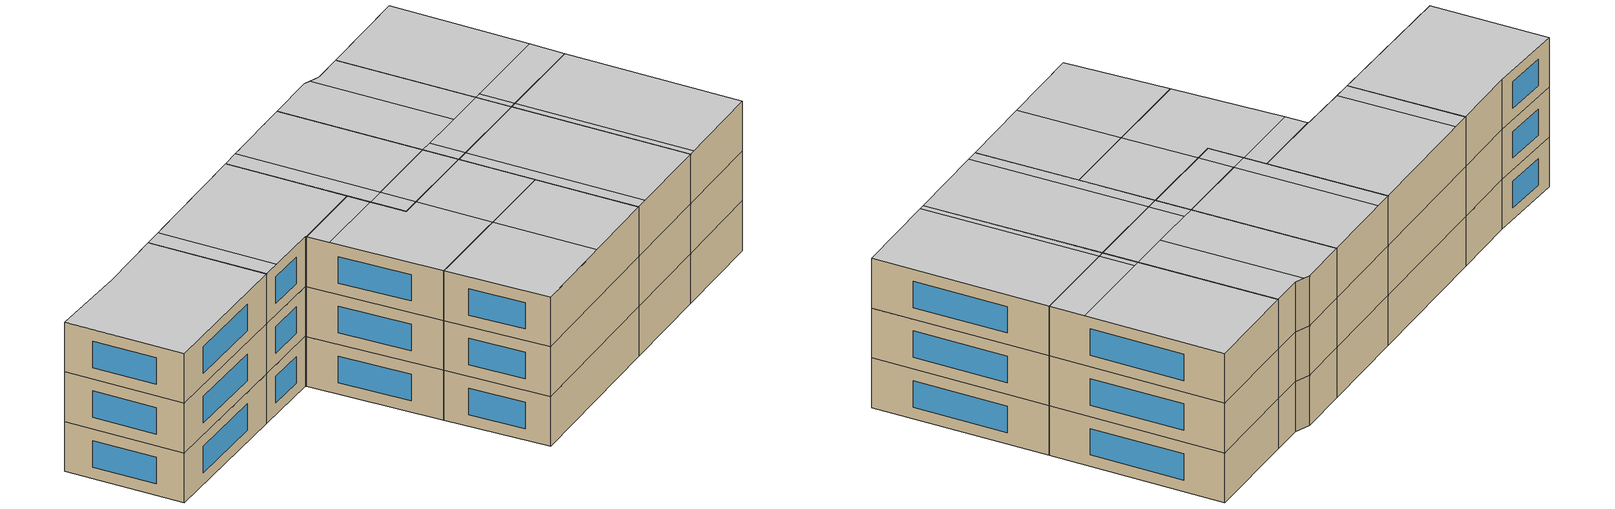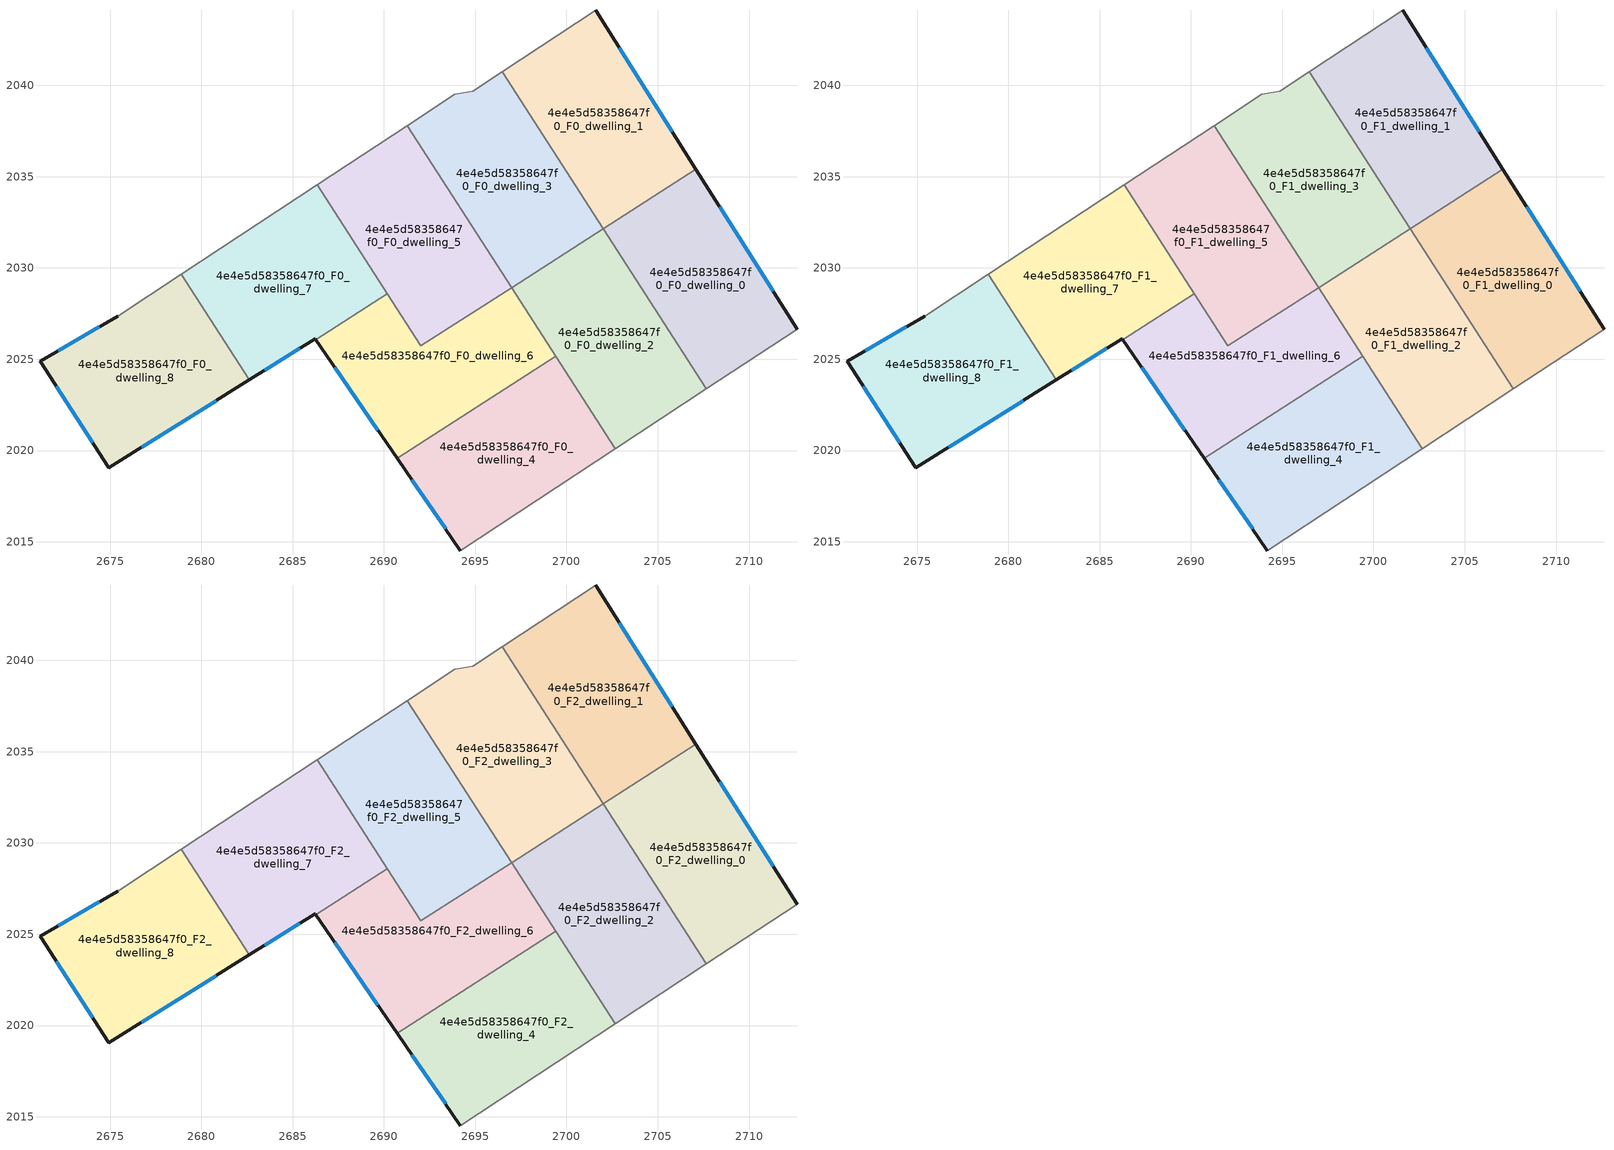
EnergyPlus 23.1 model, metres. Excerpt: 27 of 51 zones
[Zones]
4e4e5d58358647f0_F0_dwelling_0
 floor ground (EU_floor_Construction): 2707.09,2035.42 2712.63,2026.66 2707.66,2023.39 2702.02,2032.15 z0
 wall outside (EU_wall_Construction): 2712.63,2026.66 2707.09,2035.42 z0:3
 wall to 4e4e5d58358647f0_F0_dwelling_1 (EU_wall_Construction): 2707.09,2035.42 2702.02,2032.15 z0:3
 wall adiabatic (EU_wall_Construction): 2707.66,2023.39 2712.63,2026.66 z0:3
 wall to 4e4e5d58358647f0_F0_dwelling_2 (EU_wall_Construction): 2702.03,2032.14 2707.66,2023.39 z0:3
 wall to 4e4e5d58358647f0_F0_dwelling_3 (EU_wall_Construction): 2702.02,2032.15 2702.03,2032.14 z0:3
 window (EU_Window_Construction): 2711.33,2028.71 2708.39,2033.36 z0.7:2.3
4e4e5d58358647f0_F0_dwelling_1
 floor ground (EU_floor_Construction): 2701.6,2044.11 2707.09,2035.42 2702.02,2032.15 2696.49,2040.75 z0
 wall outside (EU_wall_Construction): 2707.09,2035.42 2701.6,2044.11 z0:3
 wall adiabatic (EU_wall_Construction): 2701.6,2044.11 2696.49,2040.75 z0:3
 wall to 4e4e5d58358647f0_F0_dwelling_3 (EU_wall_Construction): 2696.49,2040.75 2702.02,2032.15 z0:3
 window (EU_Window_Construction): 2705.8,2037.46 2702.89,2042.07 z0.7:2.3
4e4e5d58358647f0_F0_dwelling_2
 floor ground (EU_floor_Construction): 2702.03,2032.14 2707.66,2023.39 2702.68,2020.11 2697.01,2028.91 z0
 wall to 4e4e5d58358647f0_F0_dwelling_3 (EU_wall_Construction): 2702.03,2032.14 2697.01,2028.91 z0:3
 wall adiabatic (EU_wall_Construction): 2702.68,2020.11 2707.66,2023.39 z0:3
 wall to 4e4e5d58358647f0_F0_dwelling_4 (EU_wall_Construction): 2699.42,2025.17 2702.68,2020.11 z0:3
 wall to 4e4e5d58358647f0_F0_dwelling_6 (EU_wall_Construction): 2697.01,2028.91 2699.42,2025.17 z0:3
4e4e5d58358647f0_F0_dwelling_3
 floor ground (EU_floor_Construction): 2696.49,2040.75 2702.03,2032.14 2697.01,2028.91 2691.29,2037.8 2693.88,2039.5 2694.87,2039.68 z0
 wall adiabatic (EU_wall_Construction): 2696.49,2040.75 2694.87,2039.68 2693.88,2039.5 2691.29,2037.8 z0:3
 wall to 4e4e5d58358647f0_F0_dwelling_5 (EU_wall_Construction): 2691.29,2037.8 2697,2028.93 z0:3
 wall to 4e4e5d58358647f0_F0_dwelling_6 (EU_wall_Construction): 2697,2028.93 2697.01,2028.91 z0:3
4e4e5d58358647f0_F0_dwelling_4
 floor ground (EU_floor_Construction): 2699.42,2025.17 2702.68,2020.11 2694.19,2014.52 2690.72,2019.58 z0
 wall outside (EU_wall_Construction): 2690.72,2019.58 2694.19,2014.52 z0:3
 wall to 4e4e5d58358647f0_F0_dwelling_6 (EU_wall_Construction): 2699.42,2025.17 2690.72,2019.58 z0:3
 wall adiabatic (EU_wall_Construction): 2694.19,2014.52 2702.68,2020.11 z0:3
 window (EU_Window_Construction): 2691.54,2018.39 2693.38,2015.71 z0.7:2.3
4e4e5d58358647f0_F0_dwelling_5
 floor ground (EU_floor_Construction): 2691.29,2037.8 2697,2028.93 2692.03,2025.73 2686.35,2034.55 z0
 wall to 4e4e5d58358647f0_F0_dwelling_6 (EU_wall_Construction): 2690.18,2028.6 2692.03,2025.73 2697,2028.93 z0:3
 wall adiabatic (EU_wall_Construction): 2691.29,2037.8 2686.35,2034.55 z0:3
 wall to 4e4e5d58358647f0_F0_dwelling_7 (EU_wall_Construction): 2686.35,2034.55 2690.18,2028.6 z0:3
4e4e5d58358647f0_F0_dwelling_6
 floor ground (EU_floor_Construction): 2697,2028.93 2699.42,2025.17 2690.72,2019.58 2686.26,2026.08 2690.18,2028.6 2692.03,2025.73 z0
 wall outside (EU_wall_Construction): 2686.26,2026.08 2690.72,2019.58 z0:3
 wall to 4e4e5d58358647f0_F0_dwelling_7 (EU_wall_Construction): 2690.18,2028.6 2686.26,2026.08 z0:3
 window (EU_Window_Construction): 2687.31,2024.55 2689.68,2021.1 z0.7:2.3
4e4e5d58358647f0_F0_dwelling_7
 floor ground (EU_floor_Construction): 2686.35,2034.55 2690.18,2028.6 2686.26,2026.08 2686.23,2026.13 2682.63,2023.87 2678.91,2029.65 z0
 wall outside (EU_wall_Construction): 2682.63,2023.87 2686.23,2026.13 2686.26,2026.08 z0:3
 wall to 4e4e5d58358647f0_F0_dwelling_8 (EU_wall_Construction): 2678.91,2029.65 2682.63,2023.87 z0:3
 wall adiabatic (EU_wall_Construction): 2686.35,2034.55 2678.91,2029.65 z0:3
 window (EU_Window_Construction): 2683.47,2024.4 2685.38,2025.6 z0.7:2.3
4e4e5d58358647f0_F0_dwelling_8
 floor ground (EU_floor_Construction): 2678.91,2029.65 2682.63,2023.87 2674.92,2019.04 2671.16,2024.89 2675.42,2027.36 z0
 wall outside (EU_wall_Construction): 2675.42,2027.36 2671.16,2024.89 2674.92,2019.04 2682.63,2023.87 z0:3
 wall adiabatic (EU_wall_Construction): 2678.91,2029.65 2675.42,2027.36 z0:3
 window (EU_Window_Construction): 2676.73,2020.18 2680.82,2022.74 / 2672.05,2023.52 2674.04,2020.42 / 2674.42,2026.78 2672.16,2025.47 z0.7:2.3
4e4e5d58358647f0_F1_dwelling_0
 floor to 4e4e5d58358647f0_F0_dwelling_0 (EU_floor_Construction): 2707.09,2035.42 2712.63,2026.66 2707.66,2023.39 2702.02,2032.15 z3
 wall outside (EU_wall_Construction): 2712.63,2026.66 2707.09,2035.42 z3:6
 wall to 4e4e5d58358647f0_F1_dwelling_1 (EU_wall_Construction): 2707.09,2035.42 2702.02,2032.15 z3:6
 wall adiabatic (EU_wall_Construction): 2707.66,2023.39 2712.63,2026.66 z3:6
 wall to 4e4e5d58358647f0_F1_dwelling_2 (EU_wall_Construction): 2702.03,2032.14 2707.66,2023.39 z3:6
 wall to 4e4e5d58358647f0_F1_dwelling_3 (EU_wall_Construction): 2702.02,2032.15 2702.03,2032.14 z3:6
 window (EU_Window_Construction): 2711.33,2028.71 2708.39,2033.36 z3.7:5.3
4e4e5d58358647f0_F1_dwelling_1
 floor to 4e4e5d58358647f0_F0_dwelling_1 (EU_floor_Construction): 2701.6,2044.11 2707.09,2035.42 2702.02,2032.15 2696.49,2040.75 z3
 wall outside (EU_wall_Construction): 2707.09,2035.42 2701.6,2044.11 z3:6
 wall adiabatic (EU_wall_Construction): 2701.6,2044.11 2696.49,2040.75 z3:6
 wall to 4e4e5d58358647f0_F1_dwelling_3 (EU_wall_Construction): 2696.49,2040.75 2702.02,2032.15 z3:6
 window (EU_Window_Construction): 2705.8,2037.46 2702.89,2042.07 z3.7:5.3
4e4e5d58358647f0_F1_dwelling_2
 floor to 4e4e5d58358647f0_F0_dwelling_2 (EU_floor_Construction): 2702.03,2032.14 2707.66,2023.39 2702.68,2020.11 2697.01,2028.91 z3
 wall to 4e4e5d58358647f0_F1_dwelling_3 (EU_wall_Construction): 2702.03,2032.14 2697.01,2028.91 z3:6
 wall adiabatic (EU_wall_Construction): 2702.68,2020.11 2707.66,2023.39 z3:6
 wall to 4e4e5d58358647f0_F1_dwelling_4 (EU_wall_Construction): 2699.42,2025.17 2702.68,2020.11 z3:6
 wall to 4e4e5d58358647f0_F1_dwelling_6 (EU_wall_Construction): 2697.01,2028.91 2699.42,2025.17 z3:6
4e4e5d58358647f0_F1_dwelling_3
 floor to 4e4e5d58358647f0_F0_dwelling_3 (EU_floor_Construction): 2696.49,2040.75 2702.03,2032.14 2697.01,2028.91 2691.29,2037.8 2693.88,2039.5 2694.87,2039.68 z3
 wall adiabatic (EU_wall_Construction): 2696.49,2040.75 2694.87,2039.68 2693.88,2039.5 2691.29,2037.8 z3:6
 wall to 4e4e5d58358647f0_F1_dwelling_5 (EU_wall_Construction): 2691.29,2037.8 2697,2028.93 z3:6
 wall to 4e4e5d58358647f0_F1_dwelling_6 (EU_wall_Construction): 2697,2028.93 2697.01,2028.91 z3:6
4e4e5d58358647f0_F1_dwelling_4
 floor to 4e4e5d58358647f0_F0_dwelling_4 (EU_floor_Construction): 2699.42,2025.17 2702.68,2020.11 2694.19,2014.52 2690.72,2019.58 z3
 wall outside (EU_wall_Construction): 2690.72,2019.58 2694.19,2014.52 z3:6
 wall to 4e4e5d58358647f0_F1_dwelling_6 (EU_wall_Construction): 2699.42,2025.17 2690.72,2019.58 z3:6
 wall adiabatic (EU_wall_Construction): 2694.19,2014.52 2702.68,2020.11 z3:6
 window (EU_Window_Construction): 2691.54,2018.39 2693.38,2015.71 z3.7:5.3
4e4e5d58358647f0_F1_dwelling_5
 floor to 4e4e5d58358647f0_F0_dwelling_5 (EU_floor_Construction): 2691.29,2037.8 2697,2028.93 2692.03,2025.73 2686.35,2034.55 z3
 wall to 4e4e5d58358647f0_F1_dwelling_6 (EU_wall_Construction): 2690.18,2028.6 2692.03,2025.73 2697,2028.93 z3:6
 wall adiabatic (EU_wall_Construction): 2691.29,2037.8 2686.35,2034.55 z3:6
 wall to 4e4e5d58358647f0_F1_dwelling_7 (EU_wall_Construction): 2686.35,2034.55 2690.18,2028.6 z3:6
4e4e5d58358647f0_F1_dwelling_6
 floor to 4e4e5d58358647f0_F0_dwelling_6 (EU_floor_Construction): 2697,2028.93 2699.42,2025.17 2690.72,2019.58 2686.26,2026.08 2690.18,2028.6 2692.03,2025.73 z3
 wall outside (EU_wall_Construction): 2686.26,2026.08 2690.72,2019.58 z3:6
 wall to 4e4e5d58358647f0_F1_dwelling_7 (EU_wall_Construction): 2690.18,2028.6 2686.26,2026.08 z3:6
 window (EU_Window_Construction): 2687.31,2024.55 2689.68,2021.1 z3.7:5.3
4e4e5d58358647f0_F1_dwelling_7
 floor to 4e4e5d58358647f0_F0_dwelling_7 (EU_floor_Construction): 2686.35,2034.55 2690.18,2028.6 2686.26,2026.08 2686.23,2026.13 2682.63,2023.87 2678.91,2029.65 z3
 wall outside (EU_wall_Construction): 2682.63,2023.87 2686.23,2026.13 2686.26,2026.08 z3:6
 wall to 4e4e5d58358647f0_F1_dwelling_8 (EU_wall_Construction): 2678.91,2029.65 2682.63,2023.87 z3:6
 wall adiabatic (EU_wall_Construction): 2686.35,2034.55 2678.91,2029.65 z3:6
 window (EU_Window_Construction): 2683.47,2024.4 2685.38,2025.6 z3.7:5.3
4e4e5d58358647f0_F1_dwelling_8
 floor to 4e4e5d58358647f0_F0_dwelling_8 (EU_floor_Construction): 2678.91,2029.65 2682.63,2023.87 2674.92,2019.04 2671.16,2024.89 2675.42,2027.36 z3
 wall outside (EU_wall_Construction): 2675.42,2027.36 2671.16,2024.89 2674.92,2019.04 2682.63,2023.87 z3:6
 wall adiabatic (EU_wall_Construction): 2678.91,2029.65 2675.42,2027.36 z3:6
 window (EU_Window_Construction): 2676.73,2020.18 2680.82,2022.74 / 2672.05,2023.52 2674.04,2020.42 / 2674.42,2026.78 2672.16,2025.47 z3.7:5.3
4e4e5d58358647f0_F2_dwelling_0
 floor to 4e4e5d58358647f0_F1_dwelling_0 (EU_floor_Construction): 2707.09,2035.42 2712.63,2026.66 2707.66,2023.39 2702.02,2032.15 z6
 wall outside (EU_wall_Construction): 2712.63,2026.66 2707.09,2035.42 z6:9
 wall to 4e4e5d58358647f0_F2_dwelling_1 (EU_wall_Construction): 2707.09,2035.42 2702.02,2032.15 z6:9
 wall adiabatic (EU_wall_Construction): 2707.66,2023.39 2712.63,2026.66 z6:9
 wall to 4e4e5d58358647f0_F2_dwelling_2 (EU_wall_Construction): 2702.03,2032.14 2707.66,2023.39 z6:9
 wall to 4e4e5d58358647f0_F2_dwelling_3 (EU_wall_Construction): 2702.02,2032.15 2702.03,2032.14 z6:9
 window (EU_Window_Construction): 2711.33,2028.71 2708.39,2033.36 z6.7:8.3
 ceiling to 4e4e5d58358647f0_F3_dwelling_4 (EU_floor_Construction): 2712.63,2026.66 2707.09,2035.42 2702.34,2032.36 2707.98,2023.6 z9
 ceiling to 4e4e5d58358647f0_F3_dwelling_5 (EU_floor_Construction): 2707.98,2023.6 2702.34,2032.36 2702.02,2032.15 2707.66,2023.39 z9
4e4e5d58358647f0_F2_dwelling_1
 floor to 4e4e5d58358647f0_F1_dwelling_1 (EU_floor_Construction): 2701.6,2044.11 2707.09,2035.42 2702.02,2032.15 2696.49,2040.75 z6
 wall outside (EU_wall_Construction): 2707.09,2035.42 2701.6,2044.11 z6:9
 wall adiabatic (EU_wall_Construction): 2701.6,2044.11 2696.49,2040.75 z6:9
 wall to 4e4e5d58358647f0_F2_dwelling_3 (EU_wall_Construction): 2696.49,2040.75 2702.02,2032.15 z6:9
 window (EU_Window_Construction): 2705.8,2037.46 2702.89,2042.07 z6.7:8.3
 ceiling to 4e4e5d58358647f0_F3_dwelling_0 (EU_floor_Construction): 2705.98,2037.18 2701.6,2044.11 2696.49,2040.75 2700.89,2033.9 z9
 ceiling to 4e4e5d58358647f0_F3_dwelling_4 (EU_floor_Construction): 2707.09,2035.42 2705.98,2037.18 2701.21,2034.11 2702.34,2032.36 z9
 ceiling to 4e4e5d58358647f0_F3_dwelling_5 (EU_floor_Construction): 2702.34,2032.36 2701.21,2034.11 2700.89,2033.9 2702.02,2032.15 z9
4e4e5d58358647f0_F2_dwelling_2
 floor to 4e4e5d58358647f0_F1_dwelling_2 (EU_floor_Construction): 2702.03,2032.14 2707.66,2023.39 2702.68,2020.11 2697.01,2028.91 z6
 wall to 4e4e5d58358647f0_F2_dwelling_3 (EU_wall_Construction): 2702.03,2032.14 2697.01,2028.91 z6:9
 wall adiabatic (EU_wall_Construction): 2702.68,2020.11 2707.66,2023.39 z6:9
 wall to 4e4e5d58358647f0_F2_dwelling_4 (EU_wall_Construction): 2699.42,2025.17 2702.68,2020.11 z6:9
 wall to 4e4e5d58358647f0_F2_dwelling_6 (EU_wall_Construction): 2697.01,2028.91 2699.42,2025.17 z6:9
 ceiling adiabatic (EU_roof_Construction): 2707.66,2023.39 2702.03,2032.14 2697.65,2029.32 2703.31,2020.52 z9
 ceiling to 4e4e5d58358647f0_F3_dwelling_6 (EU_floor_Construction): 2703.31,2020.52 2697.65,2029.32 2697.01,2028.91 2702.68,2020.11 z9
4e4e5d58358647f0_F2_dwelling_3
 floor to 4e4e5d58358647f0_F1_dwelling_3 (EU_floor_Construction): 2696.49,2040.75 2702.03,2032.14 2697.01,2028.91 2691.29,2037.8 2693.88,2039.5 2694.87,2039.68 z6
 wall adiabatic (EU_wall_Construction): 2696.49,2040.75 2694.87,2039.68 2693.88,2039.5 2691.29,2037.8 z6:9
 wall to 4e4e5d58358647f0_F2_dwelling_5 (EU_wall_Construction): 2691.29,2037.8 2697,2028.93 z6:9
 wall to 4e4e5d58358647f0_F2_dwelling_6 (EU_wall_Construction): 2697,2028.93 2697.01,2028.91 z6:9
 ceiling to 4e4e5d58358647f0_F3_dwelling_6 (EU_floor_Construction): 2697.65,2029.32 2696.51,2031.08 2695.88,2030.68 2697.01,2028.91 z9
 ceiling to 4e4e5d58358647f0_F3_dwelling_0 (EU_floor_Construction): 2700.89,2033.9 2696.49,2040.75 2694.87,2039.68 2694.27,2039.58 2698.79,2032.55 z9
 ceiling to 4e4e5d58358647f0_F3_dwelling_1 (EU_floor_Construction): 2698.79,2032.55 2694.27,2039.58 2693.88,2039.5 2691.29,2037.8 2695.88,2030.68 z9
 ceiling adiabatic (EU_roof_Construction): 2702.03,2032.14 2700.89,2033.9 2696.51,2031.08 2697.65,2029.32 z9
4e4e5d58358647f0_F2_dwelling_4
 floor to 4e4e5d58358647f0_F1_dwelling_4 (EU_floor_Construction): 2699.42,2025.17 2702.68,2020.11 2694.19,2014.52 2690.72,2019.58 z6
 wall outside (EU_wall_Construction): 2690.72,2019.58 2694.19,2014.52 z6:9
 wall to 4e4e5d58358647f0_F2_dwelling_6 (EU_wall_Construction): 2699.42,2025.17 2690.72,2019.58 z6:9
 wall adiabatic (EU_wall_Construction): 2694.19,2014.52 2702.68,2020.11 z6:9
 window (EU_Window_Construction): 2691.54,2018.39 2693.38,2015.71 z6.7:8.3
 ceiling to 4e4e5d58358647f0_F3_dwelling_7 (EU_floor_Construction): 2698.66,2017.46 2695.38,2022.57 2690.73,2019.58 2694.19,2014.52 z9
 ceiling to 4e4e5d58358647f0_F3_dwelling_6 (EU_floor_Construction): 2702.68,2020.11 2699.42,2025.17 2695.38,2022.57 2698.66,2017.46 z9
4e4e5d58358647f0_F2_dwelling_5
 floor to 4e4e5d58358647f0_F1_dwelling_5 (EU_floor_Construction): 2691.29,2037.8 2697,2028.93 2692.03,2025.73 2686.35,2034.55 z6
 wall to 4e4e5d58358647f0_F2_dwelling_6 (EU_wall_Construction): 2690.18,2028.6 2692.03,2025.73 2697,2028.93 z6:9
 wall adiabatic (EU_wall_Construction): 2691.29,2037.8 2686.35,2034.55 z6:9
 wall to 4e4e5d58358647f0_F2_dwelling_7 (EU_wall_Construction): 2686.35,2034.55 2690.18,2028.6 z6:9
 ceiling to 4e4e5d58358647f0_F3_dwelling_2 (EU_floor_Construction): 2695.88,2030.68 2691.84,2028.07 2687.27,2035.16 2686.35,2034.55 2690.9,2027.47 z9
 ceiling adiabatic (EU_roof_Construction): 2695.88,2030.68 2691.29,2037.8 2687.27,2035.16 2691.84,2028.07 z9
 ceiling to 4e4e5d58358647f0_F3_dwelling_7 (EU_floor_Construction): 2692.96,2026.33 2691.84,2028.07 2690.9,2027.47 2692.03,2025.73 z9
 ceiling to 4e4e5d58358647f0_F3_dwelling_6 (EU_floor_Construction): 2697,2028.93 2695.88,2030.68 2691.84,2028.07 2692.96,2026.33 z9
4e4e5d58358647f0_F2_dwelling_6
 floor to 4e4e5d58358647f0_F1_dwelling_6 (EU_floor_Construction): 2697,2028.93 2699.42,2025.17 2690.72,2019.58 2686.26,2026.08 2690.18,2028.6 2692.03,2025.73 z6
 wall outside (EU_wall_Construction): 2686.26,2026.08 2690.72,2019.58 z6:9
 wall to 4e4e5d58358647f0_F2_dwelling_7 (EU_wall_Construction): 2690.18,2028.6 2686.26,2026.08 z6:9
 window (EU_Window_Construction): 2687.31,2024.55 2689.68,2021.1 z6.7:8.3
 ceiling to 4e4e5d58358647f0_F3_dwelling_7 (EU_floor_Construction): 2695.38,2022.57 2692.96,2026.33 2692.03,2025.73 2690.9,2027.47 2687.02,2024.97 2690.73,2019.58 z9
 ceiling to 4e4e5d58358647f0_F3_dwelling_6 (EU_floor_Construction): 2699.42,2025.17 2697,2028.93 2692.96,2026.33 2695.38,2022.57 z9
 ceiling to 4e4e5d58358647f0_F3_dwelling_2 (EU_floor_Construction): 2690.9,2027.47 2690.18,2028.6 2686.26,2026.08 2687.02,2024.97 z9
4e4e5d58358647f0_F2_dwelling_7
 floor to 4e4e5d58358647f0_F1_dwelling_7 (EU_floor_Construction): 2686.35,2034.55 2690.18,2028.6 2686.26,2026.08 2686.23,2026.13 2682.63,2023.87 2678.91,2029.65 z6
 wall outside (EU_wall_Construction): 2682.63,2023.87 2686.23,2026.13 2686.26,2026.08 z6:9
 wall to 4e4e5d58358647f0_F2_dwelling_8 (EU_wall_Construction): 2678.91,2029.65 2682.63,2023.87 z6:9
 wall adiabatic (EU_wall_Construction): 2686.35,2034.55 2678.91,2029.65 z6:9
 window (EU_Window_Construction): 2683.47,2024.4 2685.38,2025.6 z6.7:8.3
 ceiling to 4e4e5d58358647f0_F3_dwelling_2 (EU_floor_Construction): 2690.18,2028.6 2686.35,2034.55 2679.85,2030.28 2683.59,2024.47 2686.23,2026.13 2686.26,2026.08 z9
 ceiling to 4e4e5d58358647f0_F3_dwelling_3 (EU_floor_Construction): 2683.59,2024.47 2679.85,2030.28 2678.91,2029.65 2682.63,2023.87 z9
4e4e5d58358647f0_F2_dwelling_8
 floor to 4e4e5d58358647f0_F1_dwelling_8 (EU_floor_Construction): 2678.91,2029.65 2682.63,2023.87 2674.92,2019.04 2671.16,2024.89 2675.42,2027.36 z6
 wall outside (EU_wall_Construction): 2675.42,2027.36 2671.16,2024.89 2674.92,2019.04 2682.63,2023.87 z6:9
 wall adiabatic (EU_wall_Construction): 2678.91,2029.65 2675.42,2027.36 z6:9
 window (EU_Window_Construction): 2676.73,2020.18 2680.82,2022.74 / 2672.05,2023.52 2674.04,2020.42 / 2674.42,2026.78 2672.16,2025.47 z6.7:8.3
 ceiling to 4e4e5d58358647f0_F3_dwelling_3 (EU_floor_Construction): 2682.63,2023.87 2678.91,2029.65 2675.42,2027.36 2671.16,2024.89 2674.92,2019.04 z9
[Building]
EU S2 Campaign: North Axis=0; Terrain=City; Solar Distribution=FullExterior
[Site:Location]
Budapest.Ferenc.Liszt.Intl.AP: Latitude=47.437; Longitude=19.256; Time Zone=1; Elevation=185
[SizingPeriod:WeatherFileDays]
AnnualSizingPeriod: Begin Month=1; Begin Day of Month=1; End Month=12; End Day of Month=31; Day of Week for Start Day=Monday; Use Weather File Daylight Saving Period=No; Use Weather File Rain and Snow Indicators=No
[MATERIAL]
EU_InternalMass_Material: Roughness=MediumRough; Thickness=0.1; Conductivity=1; Density=1800; Specific Heat=900; Thermal Absorptance=0.9; Solar Absorptance=0.7; Visible Absorptance=0.7
[MATERIAL:NOMASS] Roughness=MediumRough; Thermal Absorptance=0.9; Solar Absorptance=0.7; Visible Absorptance=0.7
Name | Thermal Resistance
EU_wall_NoMass | 0.832559
EU_roof_NoMass | 1.39638
EU_floor_NoMass | 0.872794
[WINDOWMATERIAL:SIMPLEGLAZINGSYSTEM]
EU_Window_SimpleGlazing: UFactor=2.79869; Solar Heat Gain Coefficient=0.75; Visible Transmittance=0.75
[CONSTRUCTION]
EU_wall_Construction: EU_wall_NoMass
EU_roof_Construction: EU_roof_NoMass
EU_floor_Construction: EU_floor_NoMass
EU_Window_Construction: EU_Window_SimpleGlazing
EU_InternalMass_Construction: EU_InternalMass_Material
[ZONE] Type=1; Multiplier=1; Ceiling Height=autocalculate; Floor Area=autocalculate; Part of Total Floor Area=Yes
Name | Volume
4e4e5d58358647f0_F0_dwelling_0; 4e4e5d58358647f0_F1_dwelling_0; 4e4e5d58358647f0_F2_dwelling_0 | 186.798
4e4e5d58358647f0_F0_dwelling_1; 4e4e5d58358647f0_F1_dwelling_1; 4e4e5d58358647f0_F2_dwelling_1 | 186.792
4e4e5d58358647f0_F0_dwelling_2; 4e4e5d58358647f0_F1_dwelling_2; 4e4e5d58358647f0_F2_dwelling_2 | 186.764
4e4e5d58358647f0_F0_dwelling_3; 4e4e5d58358647f0_F1_dwelling_3; 4e4e5d58358647f0_F2_dwelling_3 | 186.787
4e4e5d58358647f0_F0_dwelling_4; 4e4e5d58358647f0_F1_dwelling_4; 4e4e5d58358647f0_F2_dwelling_4 | 186.802
4e4e5d58358647f0_F0_dwelling_5; 4e4e5d58358647f0_F1_dwelling_5; 4e4e5d58358647f0_F2_dwelling_5 | 186.757
4e4e5d58358647f0_F0_dwelling_6; 4e4e5d58358647f0_F1_dwelling_6; 4e4e5d58358647f0_F2_dwelling_6 | 186.763
4e4e5d58358647f0_F0_dwelling_7; 4e4e5d58358647f0_F1_dwelling_7; 4e4e5d58358647f0_F2_dwelling_7 | 186.797
4e4e5d58358647f0_F0_dwelling_8; 4e4e5d58358647f0_F1_dwelling_8; 4e4e5d58358647f0_F2_dwelling_8 | 186.771
[INTERNALMASS] Construction=EU_InternalMass_Construction
Name | Zone or ZoneList | Surface Area
4e4e5d58358647f0_F0_dwelling_0_EU_InternalMass | 4e4e5d58358647f0_F0_dwelling_0 | 62.2658
4e4e5d58358647f0_F0_dwelling_1_EU_InternalMass | 4e4e5d58358647f0_F0_dwelling_1 | 62.2643
4e4e5d58358647f0_F0_dwelling_2_EU_InternalMass | 4e4e5d58358647f0_F0_dwelling_2 | 62.2547
4e4e5d58358647f0_F0_dwelling_3_EU_InternalMass | 4e4e5d58358647f0_F0_dwelling_3 | 62.2624
4e4e5d58358647f0_F0_dwelling_4_EU_InternalMass | 4e4e5d58358647f0_F0_dwelling_4 | 62.2684
4e4e5d58358647f0_F0_dwelling_5_EU_InternalMass | 4e4e5d58358647f0_F0_dwelling_5 | 62.2526
4e4e5d58358647f0_F0_dwelling_6_EU_InternalMass | 4e4e5d58358647f0_F0_dwelling_6 | 62.2544
4e4e5d58358647f0_F0_dwelling_7_EU_InternalMass | 4e4e5d58358647f0_F0_dwelling_7 | 62.2653
4e4e5d58358647f0_F0_dwelling_8_EU_InternalMass | 4e4e5d58358647f0_F0_dwelling_8 | 62.2569
4e4e5d58358647f0_F1_dwelling_0_EU_InternalMass | 4e4e5d58358647f0_F1_dwelling_0 | 62.2658
4e4e5d58358647f0_F1_dwelling_1_EU_InternalMass | 4e4e5d58358647f0_F1_dwelling_1 | 62.2643
4e4e5d58358647f0_F1_dwelling_2_EU_InternalMass | 4e4e5d58358647f0_F1_dwelling_2 | 62.2547
4e4e5d58358647f0_F1_dwelling_3_EU_InternalMass | 4e4e5d58358647f0_F1_dwelling_3 | 62.2624
4e4e5d58358647f0_F1_dwelling_4_EU_InternalMass | 4e4e5d58358647f0_F1_dwelling_4 | 62.2684
4e4e5d58358647f0_F1_dwelling_5_EU_InternalMass | 4e4e5d58358647f0_F1_dwelling_5 | 62.2526
4e4e5d58358647f0_F1_dwelling_6_EU_InternalMass | 4e4e5d58358647f0_F1_dwelling_6 | 62.2544
4e4e5d58358647f0_F1_dwelling_7_EU_InternalMass | 4e4e5d58358647f0_F1_dwelling_7 | 62.2653
4e4e5d58358647f0_F1_dwelling_8_EU_InternalMass | 4e4e5d58358647f0_F1_dwelling_8 | 62.2569
4e4e5d58358647f0_F2_dwelling_0_EU_InternalMass | 4e4e5d58358647f0_F2_dwelling_0 | 62.2658
4e4e5d58358647f0_F2_dwelling_1_EU_InternalMass | 4e4e5d58358647f0_F2_dwelling_1 | 62.2643
4e4e5d58358647f0_F2_dwelling_2_EU_InternalMass | 4e4e5d58358647f0_F2_dwelling_2 | 62.2547
4e4e5d58358647f0_F2_dwelling_3_EU_InternalMass | 4e4e5d58358647f0_F2_dwelling_3 | 62.2624
4e4e5d58358647f0_F2_dwelling_4_EU_InternalMass | 4e4e5d58358647f0_F2_dwelling_4 | 62.2684
4e4e5d58358647f0_F2_dwelling_5_EU_InternalMass | 4e4e5d58358647f0_F2_dwelling_5 | 62.2526
4e4e5d58358647f0_F2_dwelling_6_EU_InternalMass | 4e4e5d58358647f0_F2_dwelling_6 | 62.2544
4e4e5d58358647f0_F2_dwelling_7_EU_InternalMass | 4e4e5d58358647f0_F2_dwelling_7 | 62.2653
4e4e5d58358647f0_F2_dwelling_8_EU_InternalMass | 4e4e5d58358647f0_F2_dwelling_8 | 62.2569
[OTHEREQUIPMENT] Fuel Type=Electricity; Design Level Calculation Method=Watts/Area; Power per Zone Floor Area=1; Fraction Latent=0; Fraction Radiant=0; Fraction Lost=0; Carbon Dioxide Generation Rate=0; EndUse Subcategory=EU_Step8_InternalGains
Name | Zone or ZoneList or Space or SpaceList | Schedule
EU_Step8_InternalGain_4e4e5d58358647f0_F0_dwelling_0_f000 | 4e4e5d58358647f0_F0_dwelling_0 | EU_Step8_GainSchedule_4e4e5d58358647f0_F0_dwelling_0_f000
EU_Step8_InternalGain_4e4e5d58358647f0_F0_dwelling_1_f000 | 4e4e5d58358647f0_F0_dwelling_1 | EU_Step8_GainSchedule_4e4e5d58358647f0_F0_dwelling_1_f000
EU_Step8_InternalGain_4e4e5d58358647f0_F0_dwelling_2_f000 | 4e4e5d58358647f0_F0_dwelling_2 | EU_Step8_GainSchedule_4e4e5d58358647f0_F0_dwelling_2_f000
EU_Step8_InternalGain_4e4e5d58358647f0_F0_dwelling_3_f000 | 4e4e5d58358647f0_F0_dwelling_3 | EU_Step8_GainSchedule_4e4e5d58358647f0_F0_dwelling_3_f000
EU_Step8_InternalGain_4e4e5d58358647f0_F0_dwelling_4_f000 | 4e4e5d58358647f0_F0_dwelling_4 | EU_Step8_GainSchedule_4e4e5d58358647f0_F0_dwelling_4_f000
EU_Step8_InternalGain_4e4e5d58358647f0_F0_dwelling_5_f000 | 4e4e5d58358647f0_F0_dwelling_5 | EU_Step8_GainSchedule_4e4e5d58358647f0_F0_dwelling_5_f000
EU_Step8_InternalGain_4e4e5d58358647f0_F0_dwelling_6_f000 | 4e4e5d58358647f0_F0_dwelling_6 | EU_Step8_GainSchedule_4e4e5d58358647f0_F0_dwelling_6_f000
EU_Step8_InternalGain_4e4e5d58358647f0_F0_dwelling_7_f000 | 4e4e5d58358647f0_F0_dwelling_7 | EU_Step8_GainSchedule_4e4e5d58358647f0_F0_dwelling_7_f000
EU_Step8_InternalGain_4e4e5d58358647f0_F0_dwelling_8_f000 | 4e4e5d58358647f0_F0_dwelling_8 | EU_Step8_GainSchedule_4e4e5d58358647f0_F0_dwelling_8_f000
EU_Step8_InternalGain_4e4e5d58358647f0_F1_dwelling_0_f000 | 4e4e5d58358647f0_F1_dwelling_0 | EU_Step8_GainSchedule_4e4e5d58358647f0_F1_dwelling_0_f000
EU_Step8_InternalGain_4e4e5d58358647f0_F1_dwelling_1_f000 | 4e4e5d58358647f0_F1_dwelling_1 | EU_Step8_GainSchedule_4e4e5d58358647f0_F1_dwelling_1_f000
EU_Step8_InternalGain_4e4e5d58358647f0_F1_dwelling_2_f000 | 4e4e5d58358647f0_F1_dwelling_2 | EU_Step8_GainSchedule_4e4e5d58358647f0_F1_dwelling_2_f000
EU_Step8_InternalGain_4e4e5d58358647f0_F1_dwelling_3_f000 | 4e4e5d58358647f0_F1_dwelling_3 | EU_Step8_GainSchedule_4e4e5d58358647f0_F1_dwelling_3_f000
EU_Step8_InternalGain_4e4e5d58358647f0_F1_dwelling_4_f000 | 4e4e5d58358647f0_F1_dwelling_4 | EU_Step8_GainSchedule_4e4e5d58358647f0_F1_dwelling_4_f000
EU_Step8_InternalGain_4e4e5d58358647f0_F1_dwelling_5_f000 | 4e4e5d58358647f0_F1_dwelling_5 | EU_Step8_GainSchedule_4e4e5d58358647f0_F1_dwelling_5_f000
EU_Step8_InternalGain_4e4e5d58358647f0_F1_dwelling_6_f000 | 4e4e5d58358647f0_F1_dwelling_6 | EU_Step8_GainSchedule_4e4e5d58358647f0_F1_dwelling_6_f000
EU_Step8_InternalGain_4e4e5d58358647f0_F1_dwelling_7_f000 | 4e4e5d58358647f0_F1_dwelling_7 | EU_Step8_GainSchedule_4e4e5d58358647f0_F1_dwelling_7_f000
EU_Step8_InternalGain_4e4e5d58358647f0_F1_dwelling_8_f000 | 4e4e5d58358647f0_F1_dwelling_8 | EU_Step8_GainSchedule_4e4e5d58358647f0_F1_dwelling_8_f000
EU_Step8_InternalGain_4e4e5d58358647f0_F2_dwelling_0_f000 | 4e4e5d58358647f0_F2_dwelling_0 | EU_Step8_GainSchedule_4e4e5d58358647f0_F2_dwelling_0_f000
EU_Step8_InternalGain_4e4e5d58358647f0_F2_dwelling_1_f000 | 4e4e5d58358647f0_F2_dwelling_1 | EU_Step8_GainSchedule_4e4e5d58358647f0_F2_dwelling_1_f000
EU_Step8_InternalGain_4e4e5d58358647f0_F2_dwelling_2_f000 | 4e4e5d58358647f0_F2_dwelling_2 | EU_Step8_GainSchedule_4e4e5d58358647f0_F2_dwelling_2_f000
EU_Step8_InternalGain_4e4e5d58358647f0_F2_dwelling_3_f000 | 4e4e5d58358647f0_F2_dwelling_3 | EU_Step8_GainSchedule_4e4e5d58358647f0_F2_dwelling_3_f000
EU_Step8_InternalGain_4e4e5d58358647f0_F2_dwelling_4_f000 | 4e4e5d58358647f0_F2_dwelling_4 | EU_Step8_GainSchedule_4e4e5d58358647f0_F2_dwelling_4_f000
EU_Step8_InternalGain_4e4e5d58358647f0_F2_dwelling_5_f000 | 4e4e5d58358647f0_F2_dwelling_5 | EU_Step8_GainSchedule_4e4e5d58358647f0_F2_dwelling_5_f000
EU_Step8_InternalGain_4e4e5d58358647f0_F2_dwelling_6_f000 | 4e4e5d58358647f0_F2_dwelling_6 | EU_Step8_GainSchedule_4e4e5d58358647f0_F2_dwelling_6_f000
EU_Step8_InternalGain_4e4e5d58358647f0_F2_dwelling_7_f000 | 4e4e5d58358647f0_F2_dwelling_7 | EU_Step8_GainSchedule_4e4e5d58358647f0_F2_dwelling_7_f000
EU_Step8_InternalGain_4e4e5d58358647f0_F2_dwelling_8_f000 | 4e4e5d58358647f0_F2_dwelling_8 | EU_Step8_GainSchedule_4e4e5d58358647f0_F2_dwelling_8_f000
[ZONEVENTILATION:DESIGNFLOWRATE] Schedule=EU_AlwaysOn; Design Flow Rate Calculation Method=AirChanges/Hour; Air Changes per Hour=0.475469; Ventilation Type=Natural; Fan Pressure Rise=0; Fan Total Efficiency=1; Constant Term Coefficient=1; Temperature Term Coefficient=0; Velocity Term Coefficient=0; Velocity Squared Term Coefficient=0; Minimum Indoor Temperature=-100; Maximum Indoor Temperature=100; Delta Temperature=-100; Minimum Outdoor Temperature=-100; Maximum Outdoor Temperature=100; Maximum Wind Speed=40
Name | Zone or ZoneList or Space or SpaceList
EU_ConstantAir_4e4e5d58358647f0_F0_dwelling_0 | 4e4e5d58358647f0_F0_dwelling_0
EU_ConstantAir_4e4e5d58358647f0_F0_dwelling_1 | 4e4e5d58358647f0_F0_dwelling_1
EU_ConstantAir_4e4e5d58358647f0_F0_dwelling_2 | 4e4e5d58358647f0_F0_dwelling_2
EU_ConstantAir_4e4e5d58358647f0_F0_dwelling_3 | 4e4e5d58358647f0_F0_dwelling_3
EU_ConstantAir_4e4e5d58358647f0_F0_dwelling_4 | 4e4e5d58358647f0_F0_dwelling_4
EU_ConstantAir_4e4e5d58358647f0_F0_dwelling_5 | 4e4e5d58358647f0_F0_dwelling_5
EU_ConstantAir_4e4e5d58358647f0_F0_dwelling_6 | 4e4e5d58358647f0_F0_dwelling_6
EU_ConstantAir_4e4e5d58358647f0_F0_dwelling_7 | 4e4e5d58358647f0_F0_dwelling_7
EU_ConstantAir_4e4e5d58358647f0_F0_dwelling_8 | 4e4e5d58358647f0_F0_dwelling_8
EU_ConstantAir_4e4e5d58358647f0_F1_dwelling_0 | 4e4e5d58358647f0_F1_dwelling_0
EU_ConstantAir_4e4e5d58358647f0_F1_dwelling_1 | 4e4e5d58358647f0_F1_dwelling_1
EU_ConstantAir_4e4e5d58358647f0_F1_dwelling_2 | 4e4e5d58358647f0_F1_dwelling_2
EU_ConstantAir_4e4e5d58358647f0_F1_dwelling_3 | 4e4e5d58358647f0_F1_dwelling_3
EU_ConstantAir_4e4e5d58358647f0_F1_dwelling_4 | 4e4e5d58358647f0_F1_dwelling_4
EU_ConstantAir_4e4e5d58358647f0_F1_dwelling_5 | 4e4e5d58358647f0_F1_dwelling_5
EU_ConstantAir_4e4e5d58358647f0_F1_dwelling_6 | 4e4e5d58358647f0_F1_dwelling_6
EU_ConstantAir_4e4e5d58358647f0_F1_dwelling_7 | 4e4e5d58358647f0_F1_dwelling_7
EU_ConstantAir_4e4e5d58358647f0_F1_dwelling_8 | 4e4e5d58358647f0_F1_dwelling_8
EU_ConstantAir_4e4e5d58358647f0_F2_dwelling_0 | 4e4e5d58358647f0_F2_dwelling_0
EU_ConstantAir_4e4e5d58358647f0_F2_dwelling_1 | 4e4e5d58358647f0_F2_dwelling_1
EU_ConstantAir_4e4e5d58358647f0_F2_dwelling_2 | 4e4e5d58358647f0_F2_dwelling_2
EU_ConstantAir_4e4e5d58358647f0_F2_dwelling_3 | 4e4e5d58358647f0_F2_dwelling_3
EU_ConstantAir_4e4e5d58358647f0_F2_dwelling_4 | 4e4e5d58358647f0_F2_dwelling_4
EU_ConstantAir_4e4e5d58358647f0_F2_dwelling_5 | 4e4e5d58358647f0_F2_dwelling_5
EU_ConstantAir_4e4e5d58358647f0_F2_dwelling_6 | 4e4e5d58358647f0_F2_dwelling_6
EU_ConstantAir_4e4e5d58358647f0_F2_dwelling_7 | 4e4e5d58358647f0_F2_dwelling_7
EU_ConstantAir_4e4e5d58358647f0_F2_dwelling_8 | 4e4e5d58358647f0_F2_dwelling_8
[HVACTEMPLATE:THERMOSTAT] Constant Heating Setpoint=20; Constant Cooling Setpoint=50
EU_HeatOnly_4e4e5d58358647f0_F0_dwelling_0; EU_HeatOnly_4e4e5d58358647f0_F0_dwelling_1; EU_HeatOnly_4e4e5d58358647f0_F0_dwelling_2; EU_HeatOnly_4e4e5d58358647f0_F0_dwelling_3; EU_HeatOnly_4e4e5d58358647f0_F0_dwelling_4; EU_HeatOnly_4e4e5d58358647f0_F0_dwelling_5; EU_HeatOnly_4e4e5d58358647f0_F0_dwelling_6; EU_HeatOnly_4e4e5d58358647f0_F0_dwelling_7; EU_HeatOnly_4e4e5d58358647f0_F0_dwelling_8; EU_HeatOnly_4e4e5d58358647f0_F1_dwelling_0; EU_HeatOnly_4e4e5d58358647f0_F1_dwelling_1; EU_HeatOnly_4e4e5d58358647f0_F1_dwelling_2; EU_HeatOnly_4e4e5d58358647f0_F1_dwelling_3; EU_HeatOnly_4e4e5d58358647f0_F1_dwelling_4; EU_HeatOnly_4e4e5d58358647f0_F1_dwelling_5; EU_HeatOnly_4e4e5d58358647f0_F1_dwelling_6; EU_HeatOnly_4e4e5d58358647f0_F1_dwelling_7; EU_HeatOnly_4e4e5d58358647f0_F1_dwelling_8; EU_HeatOnly_4e4e5d58358647f0_F2_dwelling_0; EU_HeatOnly_4e4e5d58358647f0_F2_dwelling_1; EU_HeatOnly_4e4e5d58358647f0_F2_dwelling_2; EU_HeatOnly_4e4e5d58358647f0_F2_dwelling_3; EU_HeatOnly_4e4e5d58358647f0_F2_dwelling_4; EU_HeatOnly_4e4e5d58358647f0_F2_dwelling_5; EU_HeatOnly_4e4e5d58358647f0_F2_dwelling_6; EU_HeatOnly_4e4e5d58358647f0_F2_dwelling_7; EU_HeatOnly_4e4e5d58358647f0_F2_dwelling_8; EU_HeatOnly_4e4e5d58358647f0_F3_dwelling_0; EU_HeatOnly_4e4e5d58358647f0_F3_dwelling_1; EU_HeatOnly_4e4e5d58358647f0_F3_dwelling_2; EU_HeatOnly_4e4e5d58358647f0_F3_dwelling_3; EU_HeatOnly_4e4e5d58358647f0_F3_dwelling_4; EU_HeatOnly_4e4e5d58358647f0_F3_dwelling_5; EU_HeatOnly_4e4e5d58358647f0_F3_dwelling_6; EU_HeatOnly_4e4e5d58358647f0_F3_dwelling_7; EU_HeatOnly_4e4e5d58358647f0_F4_dwelling_0; EU_HeatOnly_4e4e5d58358647f0_F4_dwelling_1; EU_HeatOnly_4e4e5d58358647f0_F4_dwelling_2; EU_HeatOnly_4e4e5d58358647f0_F4_dwelling_3; EU_HeatOnly_4e4e5d58358647f0_F4_dwelling_4; EU_HeatOnly_4e4e5d58358647f0_F4_dwelling_5; EU_HeatOnly_4e4e5d58358647f0_F4_dwelling_6; EU_HeatOnly_4e4e5d58358647f0_F4_dwelling_7; EU_HeatOnly_4e4e5d58358647f0_F5_dwelling_0; EU_HeatOnly_4e4e5d58358647f0_F5_dwelling_1; EU_HeatOnly_4e4e5d58358647f0_F5_dwelling_2; EU_HeatOnly_4e4e5d58358647f0_F5_dwelling_3; EU_HeatOnly_4e4e5d58358647f0_F5_dwelling_4; EU_HeatOnly_4e4e5d58358647f0_F5_dwelling_5; EU_HeatOnly_4e4e5d58358647f0_F5_dwelling_6; EU_HeatOnly_4e4e5d58358647f0_F5_dwelling_7
[HVACTEMPLATE:ZONE:IDEALLOADSAIRSYSTEM] System Availability Schedule=EU_AlwaysOn; Maximum Heating Supply Air Temperature=50; Minimum Cooling Supply Air Temperature=13; Maximum Heating Supply Air Humidity Ratio=0.0156; Minimum Cooling Supply Air Humidity Ratio=0.0077; Heating Limit=NoLimit; Cooling Limit=NoLimit; Heating Availability Schedule=EU_AlwaysOn; Cooling Availability Schedule=EU_CoolingOff; Dehumidification Control Type=ConstantSensibleHeatRatio; Cooling Sensible Heat Ratio=0.7; Dehumidification Setpoint=60; Humidification Control Type=None; Humidification Setpoint=30; Outdoor Air Method=None; Outdoor Air Flow Rate per Person=0.00944; Outdoor Air Flow Rate per Zone Floor Area=0; Outdoor Air Flow Rate per Zone=0; Demand Controlled Ventilation Type=None; Outdoor Air Economizer Type=NoEconomizer; Heat Recovery Type=None; Sensible Heat Recovery Effectiveness=0.7; Latent Heat Recovery Effectiveness=0.65
Name | Template Thermostat
4e4e5d58358647f0_F0_dwelling_0 | EU_HeatOnly_4e4e5d58358647f0_F0_dwelling_0
4e4e5d58358647f0_F0_dwelling_1 | EU_HeatOnly_4e4e5d58358647f0_F0_dwelling_1
4e4e5d58358647f0_F0_dwelling_2 | EU_HeatOnly_4e4e5d58358647f0_F0_dwelling_2
4e4e5d58358647f0_F0_dwelling_3 | EU_HeatOnly_4e4e5d58358647f0_F0_dwelling_3
4e4e5d58358647f0_F0_dwelling_4 | EU_HeatOnly_4e4e5d58358647f0_F0_dwelling_4
4e4e5d58358647f0_F0_dwelling_5 | EU_HeatOnly_4e4e5d58358647f0_F0_dwelling_5
4e4e5d58358647f0_F0_dwelling_6 | EU_HeatOnly_4e4e5d58358647f0_F0_dwelling_6
4e4e5d58358647f0_F0_dwelling_7 | EU_HeatOnly_4e4e5d58358647f0_F0_dwelling_7
4e4e5d58358647f0_F0_dwelling_8 | EU_HeatOnly_4e4e5d58358647f0_F0_dwelling_8
4e4e5d58358647f0_F1_dwelling_0 | EU_HeatOnly_4e4e5d58358647f0_F1_dwelling_0
4e4e5d58358647f0_F1_dwelling_1 | EU_HeatOnly_4e4e5d58358647f0_F1_dwelling_1
4e4e5d58358647f0_F1_dwelling_2 | EU_HeatOnly_4e4e5d58358647f0_F1_dwelling_2
4e4e5d58358647f0_F1_dwelling_3 | EU_HeatOnly_4e4e5d58358647f0_F1_dwelling_3
4e4e5d58358647f0_F1_dwelling_4 | EU_HeatOnly_4e4e5d58358647f0_F1_dwelling_4
4e4e5d58358647f0_F1_dwelling_5 | EU_HeatOnly_4e4e5d58358647f0_F1_dwelling_5
4e4e5d58358647f0_F1_dwelling_6 | EU_HeatOnly_4e4e5d58358647f0_F1_dwelling_6
4e4e5d58358647f0_F1_dwelling_7 | EU_HeatOnly_4e4e5d58358647f0_F1_dwelling_7
4e4e5d58358647f0_F1_dwelling_8 | EU_HeatOnly_4e4e5d58358647f0_F1_dwelling_8
4e4e5d58358647f0_F2_dwelling_0 | EU_HeatOnly_4e4e5d58358647f0_F2_dwelling_0
4e4e5d58358647f0_F2_dwelling_1 | EU_HeatOnly_4e4e5d58358647f0_F2_dwelling_1
4e4e5d58358647f0_F2_dwelling_2 | EU_HeatOnly_4e4e5d58358647f0_F2_dwelling_2
4e4e5d58358647f0_F2_dwelling_3 | EU_HeatOnly_4e4e5d58358647f0_F2_dwelling_3
4e4e5d58358647f0_F2_dwelling_4 | EU_HeatOnly_4e4e5d58358647f0_F2_dwelling_4
4e4e5d58358647f0_F2_dwelling_5 | EU_HeatOnly_4e4e5d58358647f0_F2_dwelling_5
4e4e5d58358647f0_F2_dwelling_6 | EU_HeatOnly_4e4e5d58358647f0_F2_dwelling_6
4e4e5d58358647f0_F2_dwelling_7 | EU_HeatOnly_4e4e5d58358647f0_F2_dwelling_7
4e4e5d58358647f0_F2_dwelling_8 | EU_HeatOnly_4e4e5d58358647f0_F2_dwelling_8
[SIZING:ZONE] Zone Cooling Design Supply Air Temperature Input Method=SupplyAirTemperature; Zone Cooling Design Supply Air Temperature=13; Zone Heating Design Supply Air Temperature Input Method=SupplyAirTemperature; Zone Heating Design Supply Air Temperature=50; Zone Cooling Design Supply Air Humidity Ratio=0.008; Zone Heating Design Supply Air Humidity Ratio=0.008; Cooling Design Air Flow Method=DesignDay; Cooling Design Air Flow Rate=0; Cooling Minimum Air Flow per Zone Floor Area=0.000762; Cooling Minimum Air Flow=0; Cooling Minimum Air Flow Fraction=0.2; Heating Design Air Flow Method=DesignDay; Heating Design Air Flow Rate=0; Heating Maximum Air Flow per Zone Floor Area=0.002032; Heating Maximum Air Flow=0.141576; Heating Maximum Air Flow Fraction=0.3; Account for Dedicated Outdoor Air System=No; Dedicated Outdoor Air System Control Strategy=NeutralSupplyAir; Dedicated Outdoor Air Low Setpoint Temperature for Design=autosize; Dedicated Outdoor Air High Setpoint Temperature for Design=autosize; Zone Load Sizing Method=Sensible Load Only No Latent Load; Zone Latent Cooling Design Supply Air Humidity Ratio Input Method=HumidityRatioDifference; Zone Cooling Design Supply Air Humidity Ratio Difference=0.005; Zone Latent Heating Design Supply Air Humidity Ratio Input Method=HumidityRatioDifference; Zone Humidification Design Supply Air Humidity Ratio Difference=0.005
4e4e5d58358647f0_F0_dwelling_0; 4e4e5d58358647f0_F0_dwelling_1; 4e4e5d58358647f0_F0_dwelling_2; 4e4e5d58358647f0_F0_dwelling_3; 4e4e5d58358647f0_F0_dwelling_4; 4e4e5d58358647f0_F0_dwelling_5; 4e4e5d58358647f0_F0_dwelling_6; 4e4e5d58358647f0_F0_dwelling_7; 4e4e5d58358647f0_F0_dwelling_8; 4e4e5d58358647f0_F1_dwelling_0; 4e4e5d58358647f0_F1_dwelling_1; 4e4e5d58358647f0_F1_dwelling_2; 4e4e5d58358647f0_F1_dwelling_3; 4e4e5d58358647f0_F1_dwelling_4; 4e4e5d58358647f0_F1_dwelling_5; 4e4e5d58358647f0_F1_dwelling_6; 4e4e5d58358647f0_F1_dwelling_7; 4e4e5d58358647f0_F1_dwelling_8; 4e4e5d58358647f0_F2_dwelling_0; 4e4e5d58358647f0_F2_dwelling_1; 4e4e5d58358647f0_F2_dwelling_2; 4e4e5d58358647f0_F2_dwelling_3; 4e4e5d58358647f0_F2_dwelling_4; 4e4e5d58358647f0_F2_dwelling_5; 4e4e5d58358647f0_F2_dwelling_6; 4e4e5d58358647f0_F2_dwelling_7; 4e4e5d58358647f0_F2_dwelling_8
[SCHEDULE:CONSTANT]
Name | Hourly Value
EU_AlwaysOn | 1
EU_CoolingOff | 0
[SCHEDULE:FILE] Column Number=1; Rows to Skip at Top=0; Number of Hours of Data=8760; Column Separator=Comma; Interpolate to Timestep=No; Minutes per Item=60; Adjust Schedule for Daylight Savings=Yes
Name | File
EU_Step8_GainSchedule_4e4e5d58358647f0_F0_dwelling_0_f000 | ../../schedules/4e4e5d58358647f0/4e4e5d58358647f0_F0_dwelling_0_f000_gain.csv
EU_Step8_GainSchedule_4e4e5d58358647f0_F0_dwelling_1_f000 | ../../schedules/4e4e5d58358647f0/4e4e5d58358647f0_F0_dwelling_1_f000_gain.csv
EU_Step8_GainSchedule_4e4e5d58358647f0_F0_dwelling_2_f000 | ../../schedules/4e4e5d58358647f0/4e4e5d58358647f0_F0_dwelling_2_f000_gain.csv
EU_Step8_GainSchedule_4e4e5d58358647f0_F0_dwelling_3_f000 | ../../schedules/4e4e5d58358647f0/4e4e5d58358647f0_F0_dwelling_3_f000_gain.csv
EU_Step8_GainSchedule_4e4e5d58358647f0_F0_dwelling_4_f000 | ../../schedules/4e4e5d58358647f0/4e4e5d58358647f0_F0_dwelling_4_f000_gain.csv
EU_Step8_GainSchedule_4e4e5d58358647f0_F0_dwelling_5_f000 | ../../schedules/4e4e5d58358647f0/4e4e5d58358647f0_F0_dwelling_5_f000_gain.csv
EU_Step8_GainSchedule_4e4e5d58358647f0_F0_dwelling_6_f000 | ../../schedules/4e4e5d58358647f0/4e4e5d58358647f0_F0_dwelling_6_f000_gain.csv
EU_Step8_GainSchedule_4e4e5d58358647f0_F0_dwelling_7_f000 | ../../schedules/4e4e5d58358647f0/4e4e5d58358647f0_F0_dwelling_7_f000_gain.csv
EU_Step8_GainSchedule_4e4e5d58358647f0_F0_dwelling_8_f000 | ../../schedules/4e4e5d58358647f0/4e4e5d58358647f0_F0_dwelling_8_f000_gain.csv
EU_Step8_GainSchedule_4e4e5d58358647f0_F1_dwelling_0_f000 | ../../schedules/4e4e5d58358647f0/4e4e5d58358647f0_F1_dwelling_0_f000_gain.csv
EU_Step8_GainSchedule_4e4e5d58358647f0_F1_dwelling_1_f000 | ../../schedules/4e4e5d58358647f0/4e4e5d58358647f0_F1_dwelling_1_f000_gain.csv
EU_Step8_GainSchedule_4e4e5d58358647f0_F1_dwelling_2_f000 | ../../schedules/4e4e5d58358647f0/4e4e5d58358647f0_F1_dwelling_2_f000_gain.csv
EU_Step8_GainSchedule_4e4e5d58358647f0_F1_dwelling_3_f000 | ../../schedules/4e4e5d58358647f0/4e4e5d58358647f0_F1_dwelling_3_f000_gain.csv
EU_Step8_GainSchedule_4e4e5d58358647f0_F1_dwelling_4_f000 | ../../schedules/4e4e5d58358647f0/4e4e5d58358647f0_F1_dwelling_4_f000_gain.csv
EU_Step8_GainSchedule_4e4e5d58358647f0_F1_dwelling_5_f000 | ../../schedules/4e4e5d58358647f0/4e4e5d58358647f0_F1_dwelling_5_f000_gain.csv
EU_Step8_GainSchedule_4e4e5d58358647f0_F1_dwelling_6_f000 | ../../schedules/4e4e5d58358647f0/4e4e5d58358647f0_F1_dwelling_6_f000_gain.csv
EU_Step8_GainSchedule_4e4e5d58358647f0_F1_dwelling_7_f000 | ../../schedules/4e4e5d58358647f0/4e4e5d58358647f0_F1_dwelling_7_f000_gain.csv
EU_Step8_GainSchedule_4e4e5d58358647f0_F1_dwelling_8_f000 | ../../schedules/4e4e5d58358647f0/4e4e5d58358647f0_F1_dwelling_8_f000_gain.csv
EU_Step8_GainSchedule_4e4e5d58358647f0_F2_dwelling_0_f000 | ../../schedules/4e4e5d58358647f0/4e4e5d58358647f0_F2_dwelling_0_f000_gain.csv
EU_Step8_GainSchedule_4e4e5d58358647f0_F2_dwelling_1_f000 | ../../schedules/4e4e5d58358647f0/4e4e5d58358647f0_F2_dwelling_1_f000_gain.csv
EU_Step8_GainSchedule_4e4e5d58358647f0_F2_dwelling_2_f000 | ../../schedules/4e4e5d58358647f0/4e4e5d58358647f0_F2_dwelling_2_f000_gain.csv
EU_Step8_GainSchedule_4e4e5d58358647f0_F2_dwelling_3_f000 | ../../schedules/4e4e5d58358647f0/4e4e5d58358647f0_F2_dwelling_3_f000_gain.csv
EU_Step8_GainSchedule_4e4e5d58358647f0_F2_dwelling_4_f000 | ../../schedules/4e4e5d58358647f0/4e4e5d58358647f0_F2_dwelling_4_f000_gain.csv
EU_Step8_GainSchedule_4e4e5d58358647f0_F2_dwelling_5_f000 | ../../schedules/4e4e5d58358647f0/4e4e5d58358647f0_F2_dwelling_5_f000_gain.csv
EU_Step8_GainSchedule_4e4e5d58358647f0_F2_dwelling_6_f000 | ../../schedules/4e4e5d58358647f0/4e4e5d58358647f0_F2_dwelling_6_f000_gain.csv
EU_Step8_GainSchedule_4e4e5d58358647f0_F2_dwelling_7_f000 | ../../schedules/4e4e5d58358647f0/4e4e5d58358647f0_F2_dwelling_7_f000_gain.csv
EU_Step8_GainSchedule_4e4e5d58358647f0_F2_dwelling_8_f000 | ../../schedules/4e4e5d58358647f0/4e4e5d58358647f0_F2_dwelling_8_f000_gain.csv
